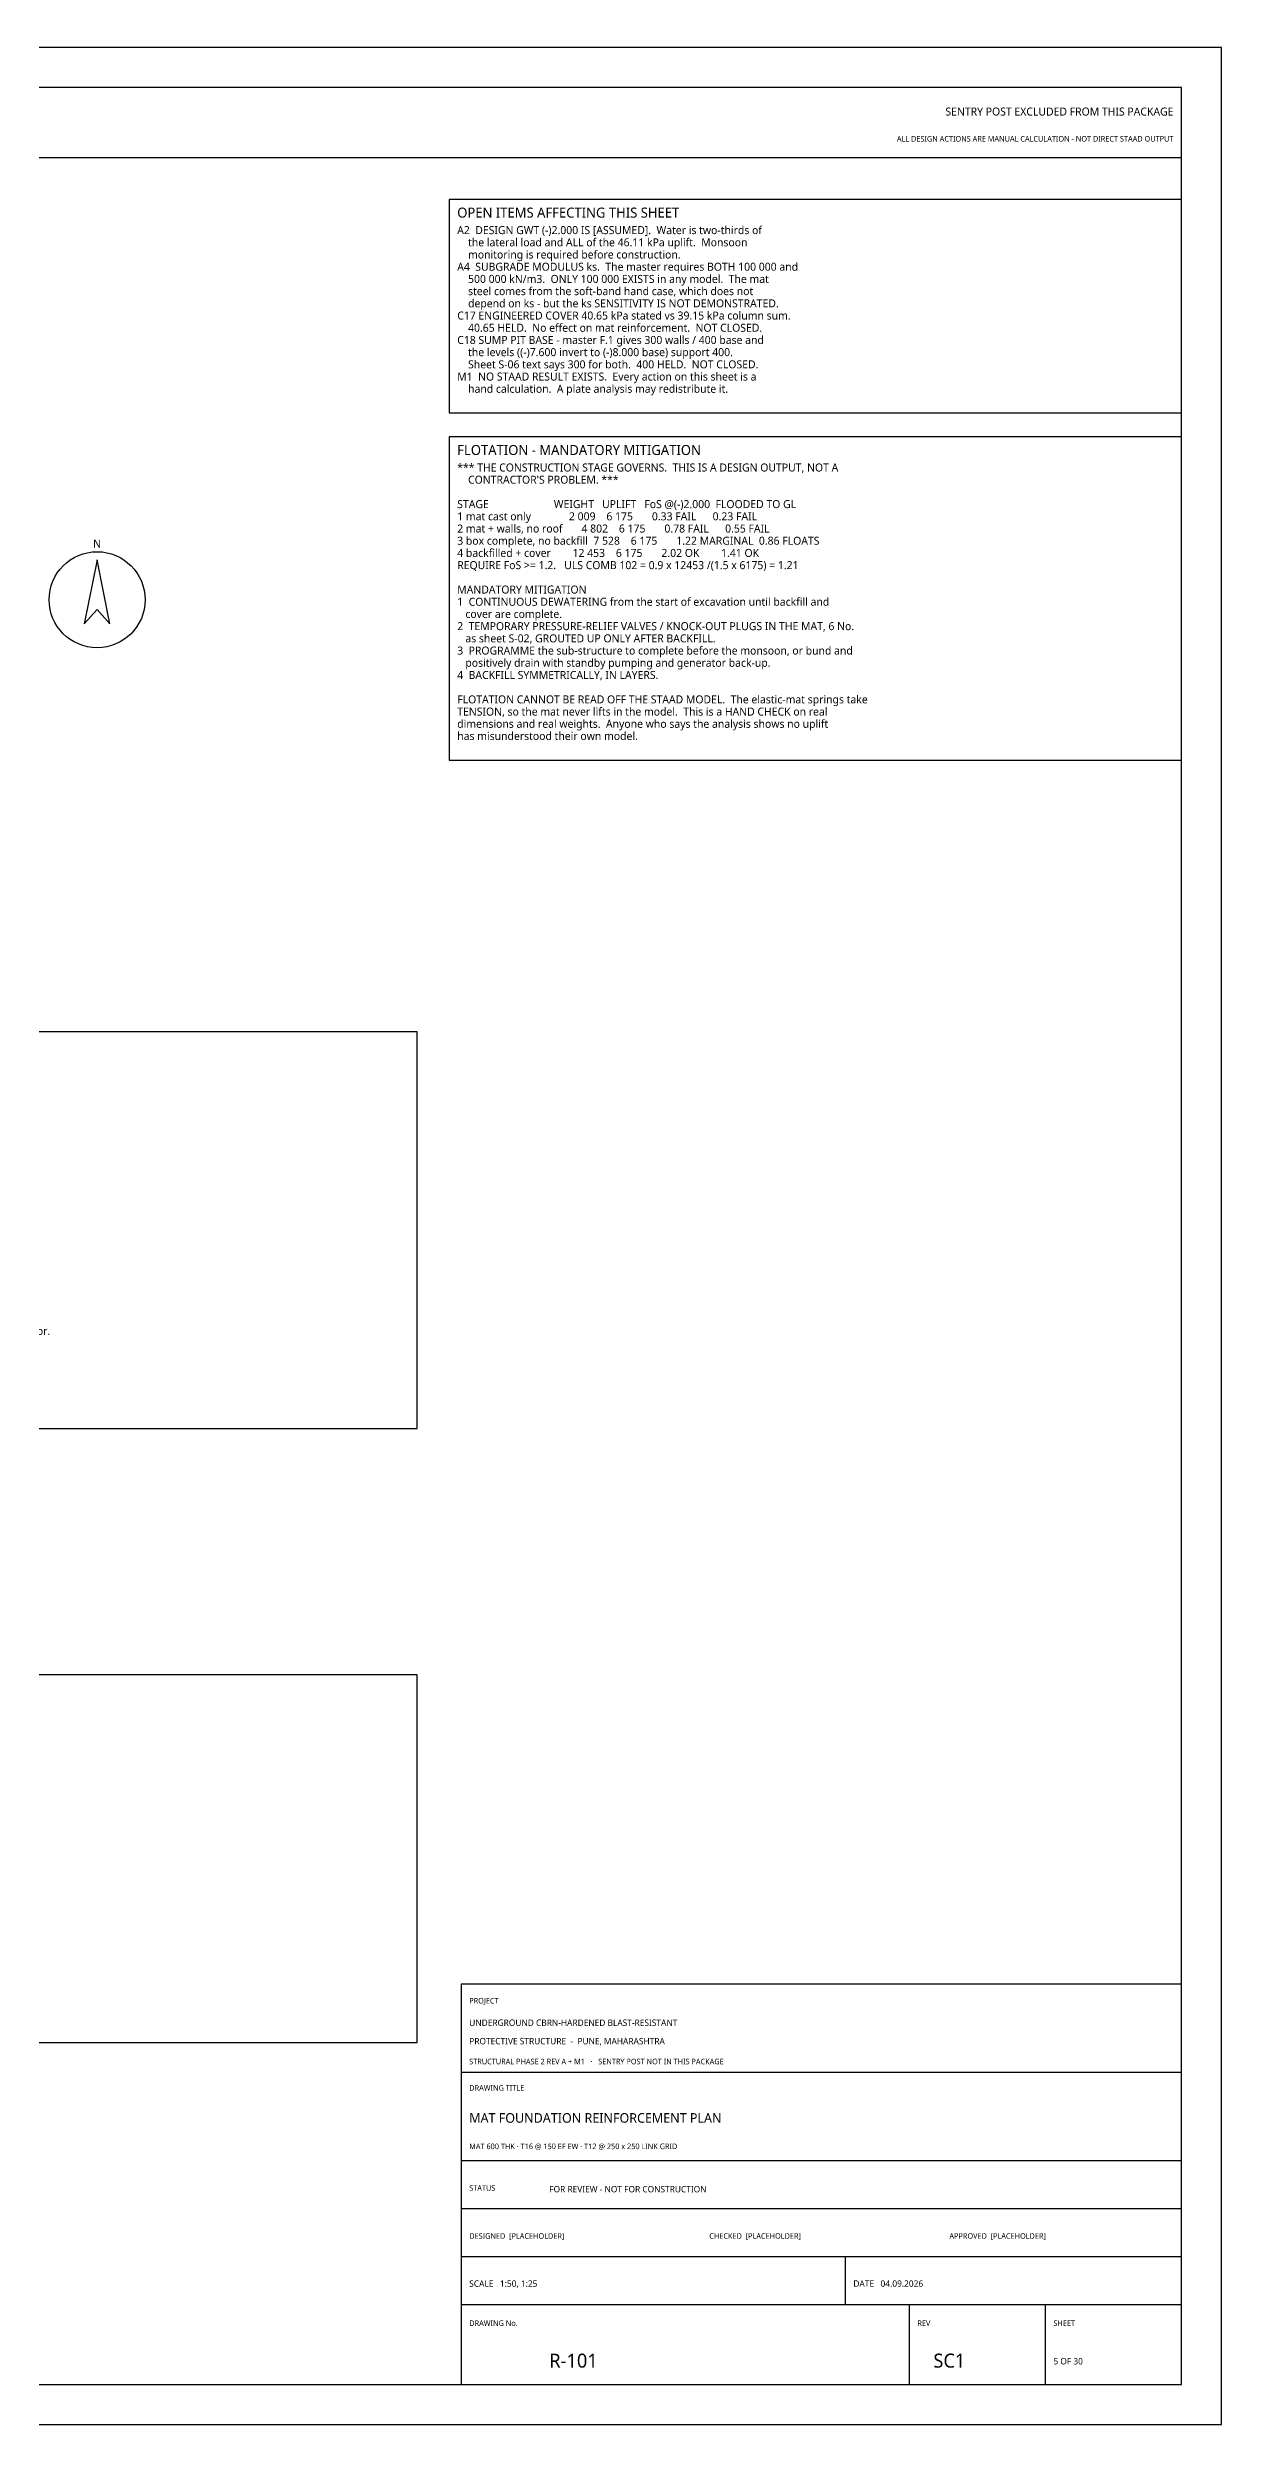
# Model space of a CAD drawing. Header units: millimetres. Extents: x 0 to 841, y 0 to 594.
# Drawn here: x 548 to 841, y 0 to 594 of the extents above; entities that cross this region are included whole.
import ezdxf
from ezdxf.enums import TextEntityAlignment as Align

# ---------------------------------------------------------------- set-up
doc = ezdxf.new("R2010")
doc.units = ezdxf.units.MM
for name, color, linetype in [('S-BLAST', 1, 'Continuous'), ('S-NOTE', 7, 'Continuous'), ('S-TITLE', 7, 'Continuous')]:
    doc.layers.add(name, color=color, linetype=linetype)
doc.styles.add('OpenSans', font='OpenSans-Regular.ttf')

# ---------------------------------------------------------------- blocks, each defined once
blk = doc.blocks.new('NORTH')
at = {"layer": 'S-TITLE'}
blk.add_lwpolyline([(0, 10), (-3.2, -6), (0, -2.4), (3.2, -6), (0, 10)], close=True, dxfattribs=at)
blk.add_circle((0, 0), 12, dxfattribs=at)

msp = doc.modelspace()

# ---------------------------------------------------------------- linework, layer by layer
at = {"layer": 'S-TITLE'}
for p, q in [((10, 566.5), (831, 566.5)), ((651, 88), (831, 88)), ((651, 66), (831, 66)), ((651, 54), (831, 54)), ((651, 42), (831, 42)), ((747, 30), (747, 42)), ((651, 30), (831, 30)), ((763, 10), (763, 30)), ((797, 10), (797, 30))]:
    msp.add_line(p, q, dxfattribs=at)
for points in [[(0, 0), (841, 0), (841, 594), (0, 594)], [(10, 10), (831, 10), (831, 584), (10, 584)], [(648, 502.675), (831, 502.675), (831, 556), (648, 556)], [(648, 415.9), (831, 415.9), (831, 496.675), (648, 496.675)], [(445, 248.925), (640, 248.925), (640, 348), (445, 348)], [(200, 95.475), (640, 95.475), (640, 187.3), (200, 187.3)], [(651, 10), (831, 10), (831, 110), (651, 110)]]:
    msp.add_lwpolyline(points, close=True, dxfattribs=at)

# ---------------------------------------------------------------- block references
msp.add_blockref('NORTH', (560, 456), dxfattribs=at)

# ---------------------------------------------------------------- texts
at = {"layer": 'S-BLAST', "style": 'OpenSans'}
for s, height, p in [('SENTRY POST EXCLUDED FROM THIS PACKAGE', 2, (829, 577)), ('ALL DESIGN ACTIONS ARE MANUAL CALCULATION - NOT DIRECT STAAD OUTPUT', 1.4, (829, 570.5))]:
    msp.add_text(s, height=height, dxfattribs=at).set_placement(p, align=Align.RIGHT)
msp.add_text('FOR REVIEW - NOT FOR CONSTRUCTION', height=1.6, dxfattribs=at).set_placement((673, 58))
at = {"layer": 'S-NOTE', "style": 'OpenSans'}
for s, p in [('A2  DESIGN GWT (-)2.000 IS [ASSUMED].  Water is two-thirds of', (650, 547.375)), ('    the lateral load and ALL of the 46.11 kPa uplift.  Monsoon', (650, 544.325)), ('    monitoring is required before construction.', (650, 541.275)), ('A4  SUBGRADE MODULUS ks.  The master requires BOTH 100 000 and', (650, 538.225)), ('    500 000 kN/m3.  ONLY 100 000 EXISTS in any model.  The mat', (650, 535.175)), ('    steel comes from the soft-band hand case, which does not', (650, 532.125)), ('    depend on ks - but the ks SENSITIVITY IS NOT DEMONSTRATED.', (650, 529.075)), ('C17 ENGINEERED COVER 40.65 kPa stated vs 39.15 kPa column sum.', (650, 526.025)), ('    40.65 HELD.  No effect on mat reinforcement.  NOT CLOSED.', (650, 522.975)), ('C18 SUMP PIT BASE - master F.1 gives 300 walls / 400 base and', (650, 519.925)), ('    the levels ((-)7.600 invert to (-)8.000 base) support 400.', (650, 516.875)), ('M1  NO STAAD RESULT EXISTS.  Every action on this sheet is a', (650, 510.775)), ('    Sheet S-06 text says 300 for both.  400 HELD.  NOT CLOSED.', (650, 513.825)), ('    hand calculation.  A plate analysis may redistribute it.', (650, 507.725)), ('*** THE CONSTRUCTION STAGE GOVERNS.  THIS IS A DESIGN OUTPUT, NOT A', (650, 488.05)), ("    CONTRACTOR'S PROBLEM. ***", (650, 485)), ('STAGE                        WEIGHT   UPLIFT   FoS @(-)2.000  FLOODED TO GL', (650, 478.9)), ('1 mat cast only              2 009    6 175       0.33 FAIL      0.23 FAIL', (650, 475.85)), ('3 box complete, no backfill  7 528    6 175       1.22 MARGINAL  0.86 FLOATS', (650, 469.75)), ('2 mat + walls, no roof       4 802    6 175       0.78 FAIL      0.55 FAIL', (650, 472.8)), ('4 backfilled + cover        12 453    6 175       2.02 OK        1.41 OK', (650, 466.7)), ('REQUIRE FoS >= 1.2.   ULS COMB 102 = 0.9 x 12453 /(1.5 x 6175) = 1.21', (650, 463.65)), ('MANDATORY MITIGATION', (650, 457.55)), ('1  CONTINUOUS DEWATERING from the start of excavation until backfill and', (650, 454.5)), ('   cover are complete.', (650, 451.45)), ('2  TEMPORARY PRESSURE-RELIEF VALVES / KNOCK-OUT PLUGS IN THE MAT, 6 No.', (650, 448.4)), ('   as sheet S-02, GROUTED UP ONLY AFTER BACKFILL.', (650, 445.35)), ('3  PROGRAMME the sub-structure to complete before the monsoon, or bund and', (650, 442.3)), ('   positively drain with standby pumping and generator back-up.', (650, 439.25)), ('4  BACKFILL SYMMETRICALLY, IN LAYERS.', (650, 436.2)), ('TENSION, so the mat never lifts in the model.  This is a HAND CHECK on real', (650, 427.05)), ('FLOTATION CANNOT BE READ OFF THE STAAD MODEL.  The elastic-mat springs take', (650, 430.1)), ('dimensions and real weights.  Anyone who says the analysis shows no uplift', (650, 424)), ('has misunderstood their own model.', (650, 420.95)), ('SLIDING / OVERTURNING  not credible mechanisms - reasoned, no spurious factor.', (447, 272.275))]:
    msp.add_text(s, height=2, dxfattribs=at).set_placement(p)
at = {"layer": 'S-TITLE', "style": 'OpenSans'}
for s, height, p in [('OPEN ITEMS AFFECTING THIS SHEET', 2.5, (650, 551.5)), ('FLOTATION - MANDATORY MITIGATION', 2.5, (650, 492.175)), ('PROJECT', 1.4, (653, 105.2)), ('UNDERGROUND CBRN-HARDENED BLAST-RESISTANT', 1.6, (653, 99.6)), ('PROTECTIVE STRUCTURE  -  PUNE, MAHARASHTRA', 1.6, (653, 95)), ('STRUCTURAL PHASE 2 REV A + M1   ·   SENTRY POST NOT IN THIS PACKAGE', 1.4, (653, 90)), ('DRAWING TITLE', 1.4, (653, 83.4)), ('MAT FOUNDATION REINFORCEMENT PLAN', 2.4, (653, 75.4)), ('MAT 600 THK · T16 @ 150 EF EW · T12 @ 250 x 250 LINK GRID', 1.4, (653, 68.8)), ('STATUS', 1.4, (653, 58.4)), ('DESIGNED  [PLACEHOLDER]', 1.4, (653, 46.4)), ('CHECKED  [PLACEHOLDER]', 1.4, (713, 46.4)), ('APPROVED  [PLACEHOLDER]', 1.4, (773, 46.4)), ('SCALE   1:50, 1:25', 1.6, (653, 34.4)), ('DATE   04.09.2026', 1.6, (749, 34.4)), ('DRAWING No.', 1.4, (653, 24.6)), ('REV', 1.4, (765, 24.6)), ('SHEET', 1.4, (799, 24.6)), ('R-101', 3.5, (673, 14.2)), ('SC1', 3.5, (769, 14.2)), ('5 OF 30', 1.6, (799, 15))]:
    msp.add_text(s, height=height, dxfattribs=at).set_placement(p)
msp.add_text('N', height=2, dxfattribs=at).set_placement((560, 470), align=Align.MIDDLE_CENTER)

doc.saveas('drawing.dxf')
